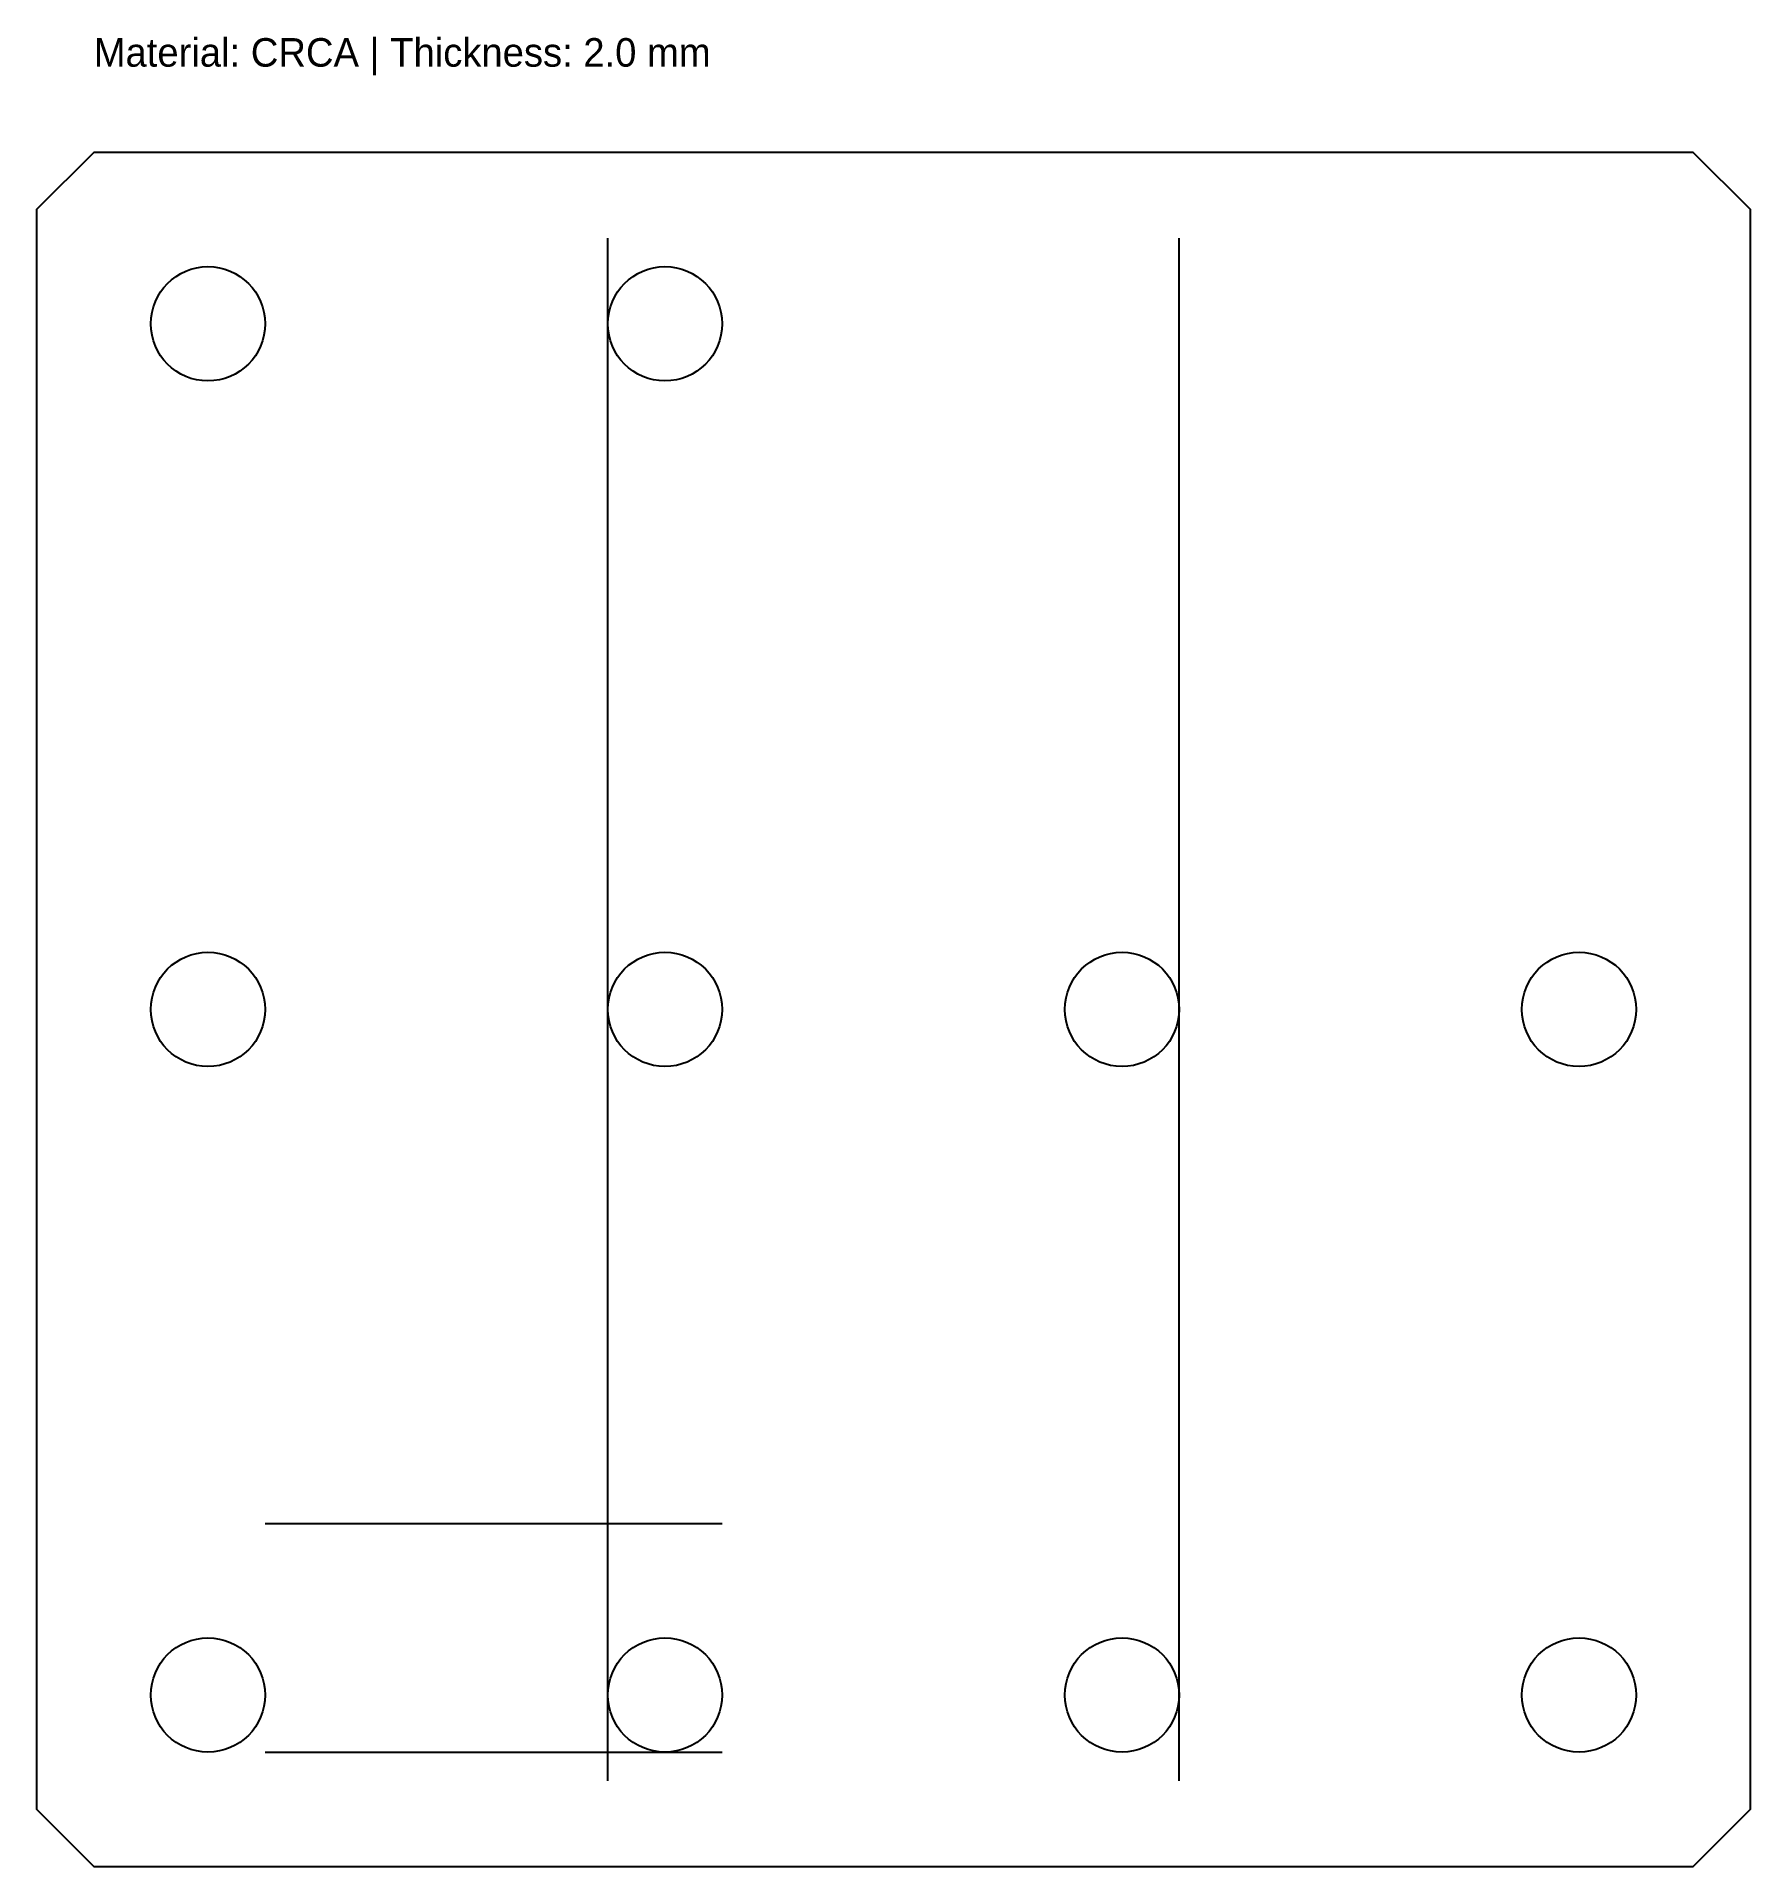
# Model space of a CAD drawing. Header units: metres. Extents: x 0 to 300, y 0 to 320.
import ezdxf

# ---------------------------------------------------------------- set-up
doc = ezdxf.new("R2010")
doc.units = ezdxf.units.M

msp = doc.modelspace()

# ---------------------------------------------------------------- linework, layer by layer
at = {"layer": 'BEND'}
for p, q in [((100, 15), (100, 285)), ((200, 15), (200, 285))]:
    msp.add_line(p, q, dxfattribs=at)
at = {"layer": 'CUT'}
msp.add_lwpolyline([(10, 0), (290, 0), (300, 10), (300, 290), (290, 300), (10, 300), (0, 290), (0, 10)], close=True, dxfattribs=at)
at = {"layer": 'HOLES'}
for centre in [(30, 270), (110, 270), (30, 150), (110, 150), (190, 150), (270, 150), (30, 30), (110, 30), (190, 30), (270, 30)]:
    msp.add_circle(centre, 10, dxfattribs=at)
at = {"layer": 'WELDS', "linetype": 'CONTINUOUS'}
for p, q in [((40, 60), (120, 60)), ((40, 20), (120, 20))]:
    msp.add_line(p, q, dxfattribs=at)

# ---------------------------------------------------------------- texts
at = {"layer": 'NOTES'}
msp.add_text('Material: CRCA | Thickness: 2.0 mm', height=5, dxfattribs=at).set_placement((10, 315))

doc.saveas('drawing.dxf')
